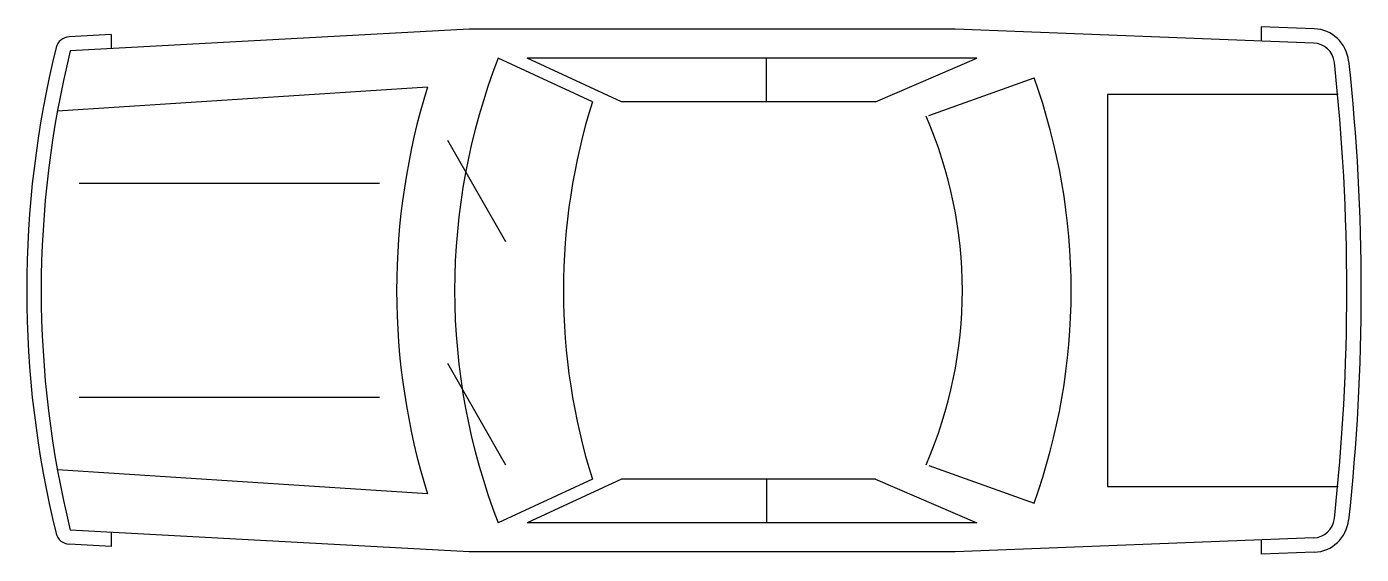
# Model space of a CAD drawing. Extents: x 27.24 to 31.91, y 24.14 to 25.98.
import ezdxf

# ---------------------------------------------------------------- set-up
doc = ezdxf.new("R2010")
doc.units = 0
doc.header["$MEASUREMENT"] = 0
doc.layers.add('01', color=1, linetype='CONTINUOUS')
doc.layers.add('02', color=2, linetype='CONTINUOUS')

msp = doc.modelspace()

# ---------------------------------------------------------------- linework, layer by layer
at = {"layer": '01'}
for p, q in [((29.2218, 25.721), (28.8916, 25.8734)), ((29.3234, 25.721), (28.9932, 25.8734)), ((29.8314, 25.8734), (28.9932, 25.8734)), ((30.568, 25.8734), (29.8314, 25.8734)), ((29.8314, 25.721), (29.8314, 25.8734)), ((30.2124, 25.721), (30.568, 25.8734)), ((30.3993, 25.6735), (30.7683, 25.8052)), ((29.8314, 25.721), (29.3234, 25.721)), ((30.2124, 25.721), (29.8314, 25.721)), ((28.7138, 25.5871), (28.917, 25.2315)), ((28.4755, 25.4353), (27.4244, 25.4353)), ((28.7138, 24.8066), (28.917, 24.451)), ((28.4755, 24.6859), (27.4244, 24.6859)), ((30.3993, 24.4477), (30.7683, 24.3159)), ((29.2218, 24.4002), (28.8916, 24.2478)), ((29.3234, 24.4002), (28.9932, 24.2478)), ((29.8314, 24.4002), (29.3234, 24.4002)), ((29.8314, 24.4002), (29.8314, 24.2478)), ((30.2124, 24.4002), (29.8314, 24.4002)), ((30.2124, 24.4002), (30.568, 24.2478)), ((29.8314, 24.2478), (28.9932, 24.2478)), ((30.568, 24.2478), (29.8314, 24.2478))]:
    msp.add_line(p, q, dxfattribs=at)
for centre, radius, start, end in [((30.9829, 25.0606), 2.2437, 158.7607, 201.2393), ((28.6985, 25.0606), 2.1996, 340.2127, 19.7873), ((31.3173, 25.0606), 2.1971, 162.5077, 197.4923), ((28.9906, 25.0606), 1.5265, 336.4634, 23.5366)]:
    msp.add_arc(centre, radius, start, end, dxfattribs=at)
at = {"layer": '02'}
for p, q in [((27.536, 25.9567), (27.3894, 25.9487)), ((28.79, 25.975), (27.393, 25.8988)), ((27.536, 25.9567), (27.536, 25.9066)), ((30.4918, 25.975), (28.79, 25.975)), ((31.7472, 25.9267), (30.4918, 25.975)), ((31.5637, 25.9838), (31.5637, 25.9338)), ((31.7491, 25.9767), (31.5637, 25.9838)), ((28.6441, 25.7722), (27.3479, 25.6877)), ((31.8332, 25.746), (31.0252, 25.7464)), ((31.0252, 25.7464), (31.0252, 24.3748)), ((28.6441, 24.349), (27.3479, 24.4335)), ((31.0252, 24.3748), (31.8332, 24.3748)), ((28.79, 24.1462), (27.393, 24.2224)), ((27.536, 24.2146), (27.536, 24.1645)), ((27.536, 24.1645), (27.3894, 24.1725)), ((31.7472, 24.1945), (30.4918, 24.1462)), ((31.5637, 24.1874), (31.5637, 24.1374)), ((30.4918, 24.1462), (28.79, 24.1462)), ((31.7491, 24.1445), (31.5637, 24.1374))]:
    msp.add_line(p, q, dxfattribs=at)
for centre, radius, start, end in [((27.3922, 25.8987), 0.05, 93.1221, 166.1815), ((31.7443, 25.8506), 0.1262, 6.2212, 87.7974), ((30.7998, 25.0606), 3.5592, 166.1815, 193.8185), ((30.7998, 25.0606), 3.5084, 166.1775, 193.8225), ((31.7443, 25.8506), 0.0762, 6.2212, 87.7974), ((24.4974, 25.0606), 7.366, 353.77883, 6.22117), ((24.4974, 25.0606), 7.4168, 353.77883, 6.22117), ((30.9321, 25.0606), 2.3961, 162.7227, 197.2773), ((31.7443, 24.2706), 0.0762, 272.2026, 353.7788), ((31.7443, 24.2706), 0.1262, 272.2026, 353.7788), ((27.3922, 24.2224), 0.05, 193.8185, 266.8779)]:
    msp.add_arc(centre, radius, start, end, dxfattribs=at)

doc.saveas('drawing.dxf')
